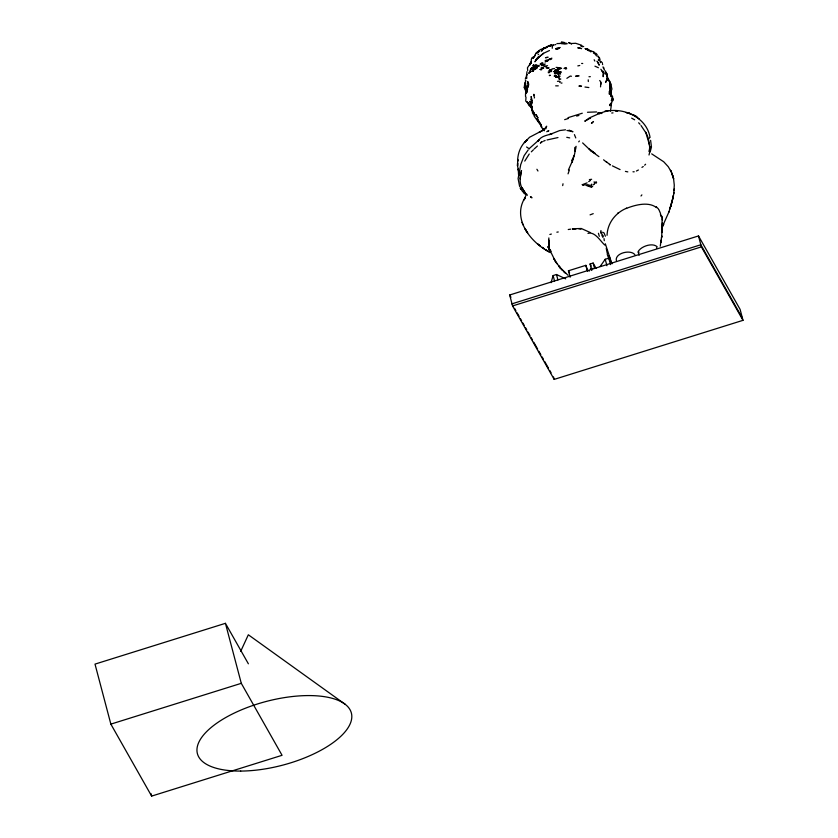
<?xml version="1.0" encoding="UTF-8"?>
<svg xmlns="http://www.w3.org/2000/svg" width="838" height="838" viewBox="0 0 838 838"><rect width="100%" height="100%" fill="white"/><g stroke="black" fill="none" stroke-linecap="round" stroke-linejoin="round"><path stroke-width="1.26" d="M662.135 218.299L661.737 237.144M518.691 175.456L518.156 168.92L518.795 171.664L517.538 165.914L517.79 159.492L517.622 161.305C517.612 153.176 520.932 144.702 527.469 139.621L525.216 141.685M531.062 68.601L530.999 68.444M656.29 207.007L656.458 207.573C648.235 201.141 634.492 205.195 626.269 208.432M548.838 239.396L548.848 237.94M601.035 82.805L600.637 85.277M534.455 114.01L534.696 116.356L532.518 112.973L532.277 109.296L532.57 111.077L532.256 109.809L534.55 113.727L532.35 111.045L530.684 105.871L532.172 107.976M607.047 235.321C607.487 222.981 615.574 212.904 626.164 208.379M648.444 138.825L649.785 147.792L649.356 151.888L649.743 146.388L649.419 151.437M548.995 240.653L548.701 246.571L549.466 249.577L549.079 240.852M520.126 178.892L521.508 170.543C519.927 176.745 518.994 183.868 522.807 189.482L521.665 187.45M673.134 197.087L673.459 195.359L672.432 200.083L673.794 193.704L674.276 185.146L673.532 178.285L671.248 171.811L668.242 166.689L663.696 161.755L651.681 153.857M528.642 84.994L528.663 84.083M649.628 149.625L649.712 146.744M526.61 78.343L526.652 77.347M535.828 68.674L536.561 67.71L534.382 69.68L537.284 67.951M548.942 239.94L548.733 243.806L549.1 241.103M661.999 230.984L661.926 232.555M662.177 226.229L662.387 222.887M662.167 226.616L662.041 229.004L662.135 227.423M674.087 190.561L674.192 189.011M529.187 73.126L528.726 73.409L529.228 72.403M552.242 48.3L552.378 46.184M600.626 84.889L600.836 82.564M600.532 86.88L600.626 85.885M603.37 74.572L603.182 76.708L603.318 73.807M673.794 193.704L673.909 192.457M661.507 238.044L661.748 235.876L660.26 246.204M530.286 69.743L530.821 69.449M525.353 82.271L525.07 85.497L526.432 93.207L525.332 88.126L525.824 91.279L524.274 87.309L524.818 82.92M575.151 151.353L575.172 147.247C575.706 155.124 571.506 162.865 568.394 169.999M611.237 95.323L613.123 99.052L610.19 105.546M612.913 100.707L613.123 99.052M604.282 70.287L604.376 69.544M611.991 98.915L611.363 100.633L612.704 96.957L610.661 93.636L611.08 96.705C612.547 92.756 608.577 89.017 610.326 84.9L610.054 92.337M603.433 236.211L600.657 232.566L600.961 230.523M575.622 149.321L576.104 146.304M562.696 185.596L563.01 183.773M672.987 197.873L673.176 196.909L668.839 212.286M618.36 212.726L617.973 213.407L618.308 212.957M572.281 162.195L572.637 160.498M533.691 65.291L532.989 65.406L533.942 64.819L532.842 66.254M528.537 85.445L527.95 87.382L527.689 81.454L528.579 83.559M525.625 82.878L525.761 90.483L525.405 87.026M529.752 65.28L530.025 64.107M526.997 71.649L526.442 76.007M596.3 183.072L596.52 182.244L593.912 182.024M529.878 64.254L531.344 61.75L531.093 63.447L531.334 62.085L527.458 67.784L527.678 70.57M610.42 111.171L611.185 106.447L610.389 104.122L610.881 105.567L611.667 102.791L610.682 104.059M551.058 282.699L553.101 275.576L556.484 274.518L565.702 278.845M525.363 78.594L526.641 76.373M525.782 195.6L524.232 199.853L525.112 197.569C511.746 218.404 530.402 242.172 548.911 251.756L545.978 249.986L550.336 252.584M568.049 173.854L569.39 169.946M574.03 155.627L571.935 160.54L573.255 158.466M610.012 104.886L610.305 104.038L609.53 105.598M650.079 152.254L651.461 147.048L650.613 140.355M669.101 211.543L661.716 228.072L663.811 224.249M606.911 79.987L607.267 79.002L605.528 82.501L606.911 79.987L606.283 81.276M534.256 98.015L534.529 97.271M546.229 127.303L546.659 126.171L545.863 127.533C547.905 125.826 540.625 132.477 539.127 132.236L540.342 131.618L529.553 137.264L524.358 142.607L525.269 141.622M531.114 68.747L532.078 67.763L531.114 68.747L531.962 68.423L531.344 68.203M525.269 81.998L525.908 80.836L525.279 79.935M533.754 57.036L533.136 58.44L533.596 57.592M533.492 69.25L532.937 69.69L534.141 68.873M240.684 651.377L248.331 634.775L345.298 704.381M649.01 154.999L649.513 152.925M534.571 55.538L536.509 52.668M603.056 66.831L603.234 67.899M545.789 128.371L545.507 127.816L545.737 128.989M591.387 185.523L591.083 186.109L591.743 186.088M610.514 92.809L611.95 89.006L611.342 86.482L611.206 87.623L611.258 84.376L608.933 80.678L609.373 81.422M534.822 56.188L535.283 55.381M536.582 52.941L539.075 50.427M524.756 161.095L529.249 154.003M527.312 74.414L526.432 76.195L526.599 78.563M610.462 104.593L611.457 103.053M600.197 266.411L605.214 259.277L608.797 258.156L611.688 263.258M656.531 248.027L657.128 246.739C652.456 242.381 641.028 246.278 638.085 251.651L639.122 255.318M591.083 184.968L591.722 184.109M552.305 46.289L552.776 45.65M535.524 66.034L536.121 65.563M536.351 64.673L534.225 66.181M641.007 195.998L641.887 194.887M533.167 68.664L536.194 67.302L532.591 69.292L533.366 69.03M534.686 66.055L535.828 65.322L535.042 65.385M578.712 141.842L579.404 140.994M528.202 149.897L524.179 155.606L520.702 164.636L518.104 178.609L519.633 186.465M538.803 51.087L537.116 52.846M593.482 121.51L591.429 123.396L592.822 122.222M533.272 57.958L534.235 56.89M537.231 65.835L537.828 65.186M533.377 149.834L531.313 151.835M530.004 63.426C532.559 62.641 529.689 57.853 533.408 56.911M541.044 63.332L540.101 64.254L541.956 63.08M644.652 165.18L645.606 164.248M529.647 148.221L539.075 139.862L537.923 141.465C540.552 136.039 546.931 135.379 552.022 133.755L549.56 134.562L559.669 130.571L565.482 129.796M534.194 148.954L537.42 146.032M583.531 185.177L582.305 184.685L587.113 182.862M540.363 143.235L541.694 142.093M538.111 54.69L538.656 54.219M600.008 113.036L599.044 113.821C617.732 104.541 646.412 115.089 650.058 137.474M546.24 60.692L551.833 58.136M556.086 70.643L553.908 71.67L558.433 69.942L553.908 71.67M539.138 51.589L539.923 51.024M536.341 52.92L537.43 52.166M588.705 181.626L590.518 180.39M546.795 46.907L550.807 44.98M548.188 57.173L545.444 57.717L547.371 57.413M626.122 208.547L626.698 208.17M641.929 167.391L643.249 166.542M599.662 113.319L589.334 117.949L584.756 121.206L588.842 119.048M566.865 78.301L570.301 76.08L571.464 76.248M548.66 59.676L549.602 59.079M594.278 183.564L596.52 182.244M543.328 53.402L549.445 50.531M600.657 232.566L601.286 232.22L601.6 233.53M537.106 52.249L538.499 51.6M545.58 47.577L542.039 49.547L543.464 48.866M535.943 53.443L537.347 52.668M557.123 69.397L555.018 70.036L558.213 69.376M636.419 171.036L638.409 169.999M540.416 142.628L542.354 141.643M547.078 61.122L548.628 60.242L545.067 62.022M547.56 131.409L548.838 130.759L546.732 131.713M545.454 47.619L541.641 50.196L543.558 48.248L546.868 46.959M557.899 48.216L555.688 48.897L560.245 47.483M550.199 59.634L551.655 58.943M543.129 48.793L545.988 47.64L539.955 49.735M559.595 82.281L560.57 81.831M548.429 46.331L552.085 45.273L549.037 46.038L550.356 45.608M543.464 141.203L545.119 140.47M587.962 233.373C594.833 231.183 600.511 241.344 604.806 245.063M545.727 47.42L543.956 48.489L546.376 47.619M582.284 113.214L567.975 117.687M556.841 48.3L555.804 48.709L556.861 48.646M593.032 184.831L594.331 184.329M557.699 68.108L558.831 67.668L556.076 67.386M548.042 46.153L550.66 45.545M590.067 214.863L593.231 213.659M537.87 52.197L538.824 51.83M554.389 73.199L558.831 71.869L556.401 71.89L555.248 72.361L561.313 72.058L559.093 72.278M552.703 45.608L553.572 45.294M554.725 44.854L555.835 44.466M549.466 75.64L550.409 75.315L549.34 75.357M568.468 118.43L564.655 119.656M589.763 118.608L590.539 118.357M538.771 66.108L539.672 65.814M546.764 47.368L547.528 47.117M579.142 75.86L576.156 76.447M547.057 139.956L557.982 137.547M556.055 77.41L557.228 77.023L555.667 77.253M560.821 79.055L559.166 79.589M554.515 68.538L551.949 68.925M565.241 68.15L564.037 68.527L566.362 67.532M570.133 277.242L568.426 270.789L585.877 265.332L587.627 270.726M591.775 270.475L590.067 264.012L593.115 263.059L596.132 268.37M638.357 252.395L639.101 252.165M509.682 294.997L698.494 235.939L740.111 309.39L742.992 320.336L554.19 379.394L512.573 305.943L509.682 294.997L510.96 297.26M512.573 305.943L701.385 246.885L742.992 320.336M225.432 623.325L95.008 664.115L110.857 724.126L151.636 796.1L282.06 755.3L241.292 683.326L225.432 623.325L248.373 663.801M110.857 724.126L241.292 683.326M565.482 69.062L566.687 68.695M548.241 71.953L551.645 71.481M549.854 234.493L551.362 234.053M557.061 76.53L555.804 76.866L558.998 76.342M576.628 116.063L578.922 115.487M537.011 66.139L536.498 66.59M541.442 65.657L543.831 65.469M545.926 60.462L545.109 60.65L546.847 60.21M555.866 73.692L554.662 73.744L558.056 72.948M577.832 65.898L579.739 65.49M578.084 75.766L575.549 76.069M548.335 72.759L549.424 72.581M565.283 44.026L567.284 43.702M545.266 66.076L547.56 65.71M540.939 69.795L541.798 69.659M556.861 232.178L558.244 231.969M568.248 229.518L570.751 229.141M550.409 45.315L551.792 45.105M589.376 179.604L591.638 179.29M590.434 268.589L592.215 268.338M530.967 69.69L531.596 69.606M545.255 64.086L541.222 64.641M560.025 43.492L556.924 43.586M558.695 78.521L559.721 78.395M572.448 228.732L581.289 228.502L590.078 232.451M558.192 77.347L559.344 77.211M611.73 113.015L613.018 112.879M560.14 43.304L566.195 43.105M605.046 111.025L608.199 110.7M542.071 63.028L542.898 62.944M561.104 43.251L564.592 43.22M561.051 83.119L562.005 83.025M572.574 229.266L575.978 228.963M542.291 65.374L543.841 65.259M589.973 185.25L582.305 184.685M541.421 68.496L543.705 67.993L541.086 67.836M557.48 81.328L559.302 81.202M587.48 112.271L596.593 111.925M560.894 43.576L564.498 43.974M588.988 76.729L590.319 76.677M542.06 64.201L543.789 64.589M548.9 70.56L550.912 70.507M566.959 130.456L572.972 131.723L569.054 130.131M546.805 67.983L549.089 67.941L546.083 67.763M593.367 52.888L596.069 53.423L597.169 54.648M632.983 171.8L634.219 171.79M555.678 85.853L558.265 85.843M588.999 185.533L586.453 185.428L591.701 187.377M581.635 63.447L582.724 63.489M590.958 186.424L592.707 186.497M579.425 85.874L581.551 85.979M626.227 112.585L630.092 113.518L626.814 112.732M601.663 113.329L597.536 113.182L601.715 113.308M601.548 113.319L599.107 112.931L601.255 113.549L600.123 113.046M561.46 41.9L564.362 42.476M615.406 111.129L617.596 111.255M543.904 66.401L545.988 66.579M556.474 72.298L557.783 72.424M558.925 76.08L560.161 76.227M584.966 87.037L588.842 87.55M555.5 72.979L556.841 73.199M578.911 86.094L581.069 86.503M568.96 42.895L569.662 43.031M566.76 137.317L569.714 137.903M598.961 59.886L598.332 59.749L599.495 60.535M625.431 171.392L627.819 171.895M578.66 228.69L580.923 229.172M568.573 42.591L571.422 43.524L575.633 43.283L581.624 45.252M585.05 48.573L591.167 51.422L588.15 49.369M553.028 44.802L553.625 44.948M627.788 112.879L634.408 115.34L639.436 119.143M587.742 185.324L589.156 185.711M583.698 46.614L580.975 45.755M559.292 73.482L560.591 73.859L556.861 73.681L558.045 73.294L558.653 75.389M594.09 53.087L595.598 54.407L593.775 51.705L590.12 50.909L590.863 51.956M598.405 67.731L594.938 66.181M580.692 45.713L582.64 46.771M586.474 48.929L588.318 49.599L585.94 48.677M586.558 48.698L588.611 50.238M588.517 270.664L589.365 271.041M620.068 169.58L612.369 165.851M656.521 207.038L658.343 208.83M602.627 232.22L604.083 232.964L605.392 236.243M599.704 80.532L600.825 81.904M582.63 142.91L591.02 150.913L595.043 153.228M631.653 118.148L634.67 119.813M550.252 250.499L548.66 248.792L550.933 251.086M586.988 49.379L588.716 50.783M606.157 161.535L610.294 164.992L609.593 164.269M593 151.982L588.59 148.536M526.589 146.996L529.427 148.913M591.02 150.913L598.929 156.622M526.013 194.416L522.608 191.588L520.189 187.796L520.943 189.357M526.474 194.762L524.033 193.023L524.892 193.651M537.546 243.858L539.986 245.67M543.485 248.268L542.228 247.325L544.553 249.075M568.07 275.314L559.323 266.809L553.803 258.544M538.101 244.256L540.363 245.963M603.58 159.817L606.764 162.342M530.999 107.117L528.82 105.389L527.27 101.89L529.124 104.205L525.719 101.084L526.002 97.302C524.808 97.145 526.149 90.693 525.636 88.566L525.709 89.362L525.646 88.503M570.762 43.566L571.422 44.1M595.912 55.35L596.687 55.968M593.692 152.715L590.088 149.667M527.406 195.264L526.39 193.798M585.437 48.583L586.474 49.536M531.931 108.008L529.48 104.603L531.187 106.73M648.79 137.642L649.419 138.26M561.031 268.757L562.591 270.37L559.323 266.809L560.266 267.93M638.661 122.788L640.023 124.254M598.143 56.754L599.055 58.199M539.232 122.61L537.514 119.782M608.021 78.426L610.116 81.998L610.378 85.916L609.896 82.962M597.84 55.853L599.579 58.052L600.102 60.221M530.726 105.997L531.858 107.369M602.491 63.06L601.097 61.478M603.507 71.481L604.062 72.162M537.87 120.305L539.442 122.285M634.921 254.721C630.668 249.158 614.788 253.086 616.339 260.534M541.935 126.988L534.288 116.367M524.976 192.541L521.707 187.387L525.237 192.824M600.877 69.282L601.527 70.172M641.028 125.522L645.878 132.823L649.555 145.1M556.065 262.524L556.945 263.75M606.534 73.199L608.262 79.882M606.021 72.466L606.974 73.828M544.187 130.718L541.379 127.167L540.898 124.904L541.149 125.941M550.388 250.772L547.874 246.582L549.466 249.577M525.876 230.272L527.594 232.838L524.787 228.334L527.594 232.838M606.681 74.655L607.32 80.081L607.424 78.5L607.55 79.118M602.019 71.01L602.773 72.194M536.907 169.255L537.954 171.015M601.925 70.759L603.014 72.665M554.012 258.952L555.657 261.865L549.246 248.834L549.707 249.766M742.437 318.22L700.83 244.769L512.018 303.827L513.296 306.09M543.495 128.916L544.417 130.55M590.067 264.012L591.219 266.055M586.956 269.941L587.553 270.999M568.426 270.789L569.578 272.821M514.574 308.353L515.852 310.615M517.14 312.867L519.057 316.261M520.335 318.524L521.613 320.776M522.902 323.039L524.179 325.301M525.457 327.564L526.735 329.816M528.024 332.078L529.941 335.472M531.219 337.735L532.497 339.987M533.785 342.25L537.619 349.027M538.907 351.29L540.824 354.684M542.102 356.936L543.38 359.198M544.669 361.461L548.502 368.238M549.791 370.501L551.069 372.763M604.701 73.262L605.183 74.132M658.815 209.49L660.564 213.575M601.914 235.447L602.962 237.437M608.199 80.218L607.267 78.102L607.613 78.877M645.826 132.289L647.784 136.709M594.163 59.749L594.802 61.038M605.518 70.884L606.89 76.227M531.669 104.813L529.878 101.356L531.124 105.661L532.392 107.264L531.879 106.08M521.99 222.342L523.059 224.877M605.329 243.795L611.939 263.876M574.418 134.614L575.769 137.935M607.236 254.396L608.838 258.67M661.318 215.23L661.926 216.99M524.274 87.309L524.609 88.461M600.06 61.363L600.458 62.672M598.426 233.289L599.317 236.326M698.494 235.939L701.385 246.885M608.797 258.156L610.504 264.609M605.214 259.277L606.922 265.73M593.115 263.059L594.54 268.443M585.877 265.332L587.291 270.705M556.484 274.518L557.909 279.902M553.101 275.576L554.526 280.96M553.541 376.964L554.19 379.394M150.976 793.596L151.636 796.1M672.83 176.053L673.05 176.891M607.267 253.464L606.241 248.31M660.417 214.182L661.004 216.508M609.163 255.726L611.153 262.923M534.078 95.941L533.869 94.285L533.974 96.16M602.512 64.034L602.637 64.62M606.482 73.765L606.702 74.854M661.926 216.644L662.209 218.142M662.25 219.001L662.418 220.048M603.287 73.22L603.423 74.09M604.02 238.558L604.292 240.684M518.492 173.759L518.722 175.634L518.691 173.979M588.234 79.851L588.318 81.537M517.57 163.284L517.538 165.872L517.57 163.284M527.186 88.765L527.05 91.95L527.542 89.017L526.872 85.874L527.186 88.765M603.758 67.92L603.706 68.685L603.758 67.92M661.727 230.544L661.58 232.377L661.905 229.004L661.727 230.544M609.519 92.871L609.362 94.244L609.456 91.049L609.519 92.871M661.381 239.951L660.889 242.192L661.381 239.951M672.223 200.858L670.767 206.399L672.223 200.858M527.374 90.734L526.903 91.991L527.374 90.734M538.174 57.162L534.958 61.803L536.33 59.215L543.558 53.328L537.137 58.461L539.054 56.649L537.923 57.927L538.174 57.162M671.133 204.912L669.876 208.903L671.133 204.912M530.496 71.754L529.522 72.445L530.496 71.754M530.37 71.02L529.522 71.377L530.37 71.02M542.678 49.274L541.568 51.128L543.558 48.248L542.678 49.274M532.277 68.59L531.229 69.093L532.277 68.59M537.368 58.314L536.058 59.833L537.368 58.314M536.655 67.124L536.194 67.71L537.305 66.935L536.655 67.124M542.615 49.4L541.526 50.552L542.615 49.411M533.806 67.04L533.272 67.574L534.581 66.851L533.806 67.04M533.565 70.518L532.643 71.167L533.565 70.518M532.57 70.916L531.795 71.502L533.219 70.769L532.57 70.916M533.576 67.857L533.115 68.192L534.351 67.449L533.576 67.857M538.488 65.982L536.76 66.831L538.488 65.982M550.021 69.952L549.571 70.256L551.844 69.931L550.021 69.952M542.72 130.278L540.866 131.461L542.72 130.278M560.067 67.972L557.836 68.863L560.067 67.972M560.329 68.517L559.239 69.062L561.565 68.255L560.329 68.517M559.155 48.384L556.788 48.96L559.155 48.384M556.558 75.965L554.316 76.049L556.558 75.965M541.526 69.376L540.133 69.502L541.526 69.376M578.943 47.86L577.759 47.818L581.603 48.604L578.943 47.86M635.916 116.325L634.387 115.424L636.943 116.974L635.916 116.325M531.25 197.286L530.444 196.741L531.973 197.82L531.25 197.286M587.92 49.997L586.705 49.096L587.888 49.976M565.734 273.356L563.408 271.198L565.734 273.356M540.95 124.632L537.106 118.734L540.95 124.632M560.413 267.961L558.726 265.824L560.413 267.961M548.911 248.195L548.408 247.503L549.33 248.98L548.911 248.195M598.06 62.546L597.075 61.184L599.212 65.196L598.06 62.546M537.912 117.928L535.995 114.638L537.912 117.928M550.671 251.306L549.885 250.038L550.671 251.306M670.861 171.036L670.431 170.303L671.28 171.947L670.861 171.036M532.078 103.043L531.145 99.24L532.078 103.043M672.474 174.933L671.657 172.817L673.616 178.85L672.474 174.933M610.514 91.625L610.274 90.588L610.514 91.625M531.837 100.822L531.229 96.59L531.837 100.822M240.716 771.075A79.631 32.902 -14.8 0 0 351.604 714.102A79.631 32.902 -14.8 0 0 230.785 714.804A79.631 32.902 -14.8 0 0 240.716 771.075"/></g></svg>
